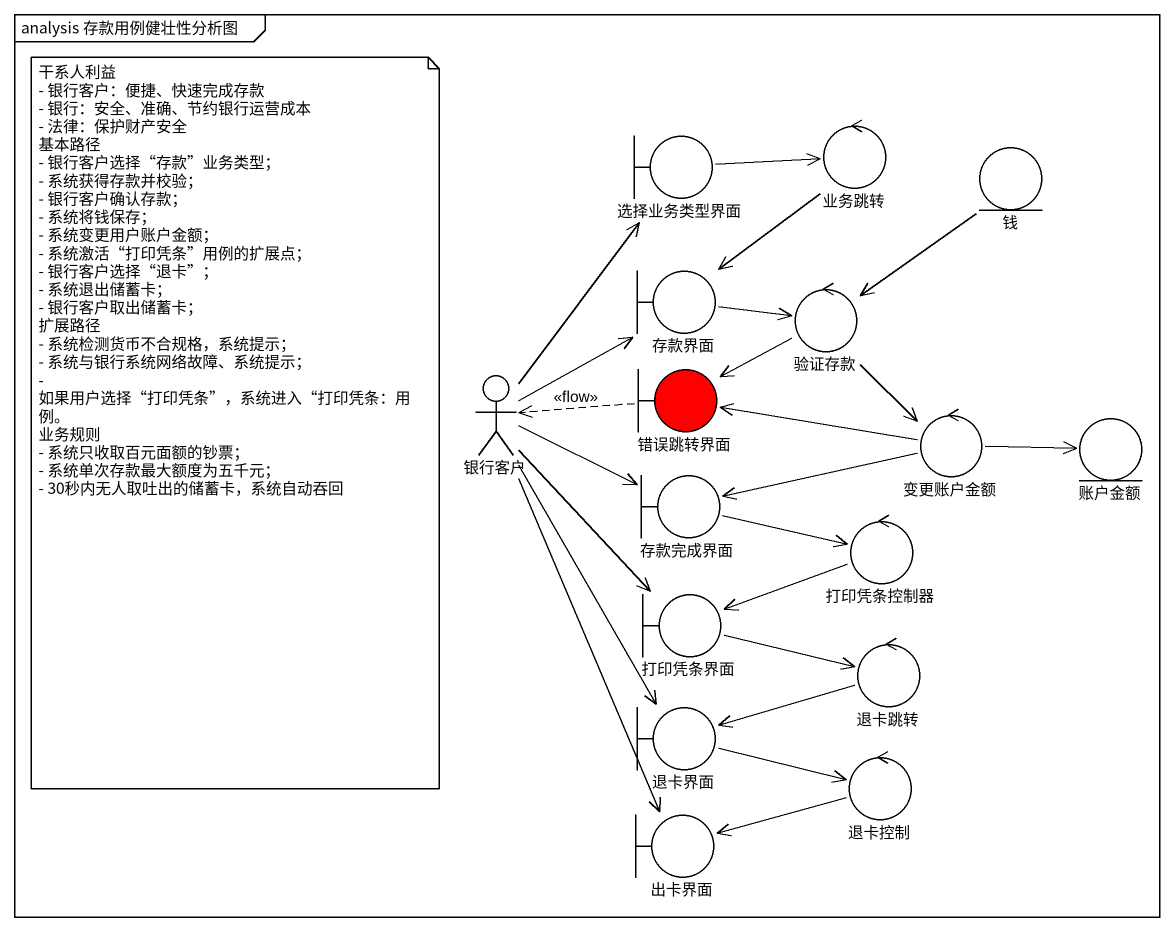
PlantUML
@startuml
mainframe analysis 存款用例健壮性分析图
control 业务跳转
boundary 选择业务类型界面
entity 钱
boundary 存款界面
control 验证存款
actor 银行客户
boundary 错误跳转界面 #FF0000
control 变更账户金额
entity 账户金额
boundary 存款完成界面
control 打印凭条控制器
boundary 打印凭条界面
control 退卡跳转
boundary 退卡界面
control 退卡控制
boundary 出卡界面
业务跳转 --> 存款界面
选择业务类型界面 -right-> 业务跳转
钱 --> 验证存款
存款界面 -right-> 验证存款
验证存款 -left-> 错误跳转界面
验证存款 --> 变更账户金额
银行客户 -up-> 选择业务类型界面
银行客户 -up-> 存款界面
银行客户 -right-> 存款完成界面
银行客户 --> 打印凭条界面
银行客户 --> 退卡界面
银行客户 --> 出卡界面
错误跳转界面 .left.> 银行客户 : <<flow>>
变更账户金额 -left-> 错误跳转界面
变更账户金额 -right-> 账户金额
变更账户金额 -left-> 存款完成界面
存款完成界面 -right-> 打印凭条控制器
打印凭条控制器 -left-> 打印凭条界面
打印凭条界面 -right-> 退卡跳转
退卡跳转 -left-> 退卡界面
退卡界面 -right-> 退卡控制
退卡控制 -left-> 出卡界面
note as N1
  干系人利益
  - 银行客户：便捷、快速完成存款
  - 银行：安全、准确、节约银行运营成本
  - 法律：保护财产安全
  基本路径
  - 银行客户选择“存款”业务类型；
  - 系统获得存款并校验；
  - 银行客户确认存款；
  - 系统将钱保存；
  - 系统变更用户账户金额；
  - 系统激活“打印凭条”用例的扩展点；
  - 银行客户选择“退卡”；
  - 系统退出储蓄卡；
  - 银行客户取出储蓄卡；
  扩展路径
  - 系统检测货币不合规格，系统提示；
  - 系统与银行系统网络故障、系统提示；
  - 如果用户选择“打印凭条”，系统进入“打印凭条：用例。
  业务规则
  - 系统只收取百元面额的钞票；
  - 系统单次存款最大额度为五千元；
  - 30秒内无人取吐出的储蓄卡，系统自动吞回
end note
@enduml
